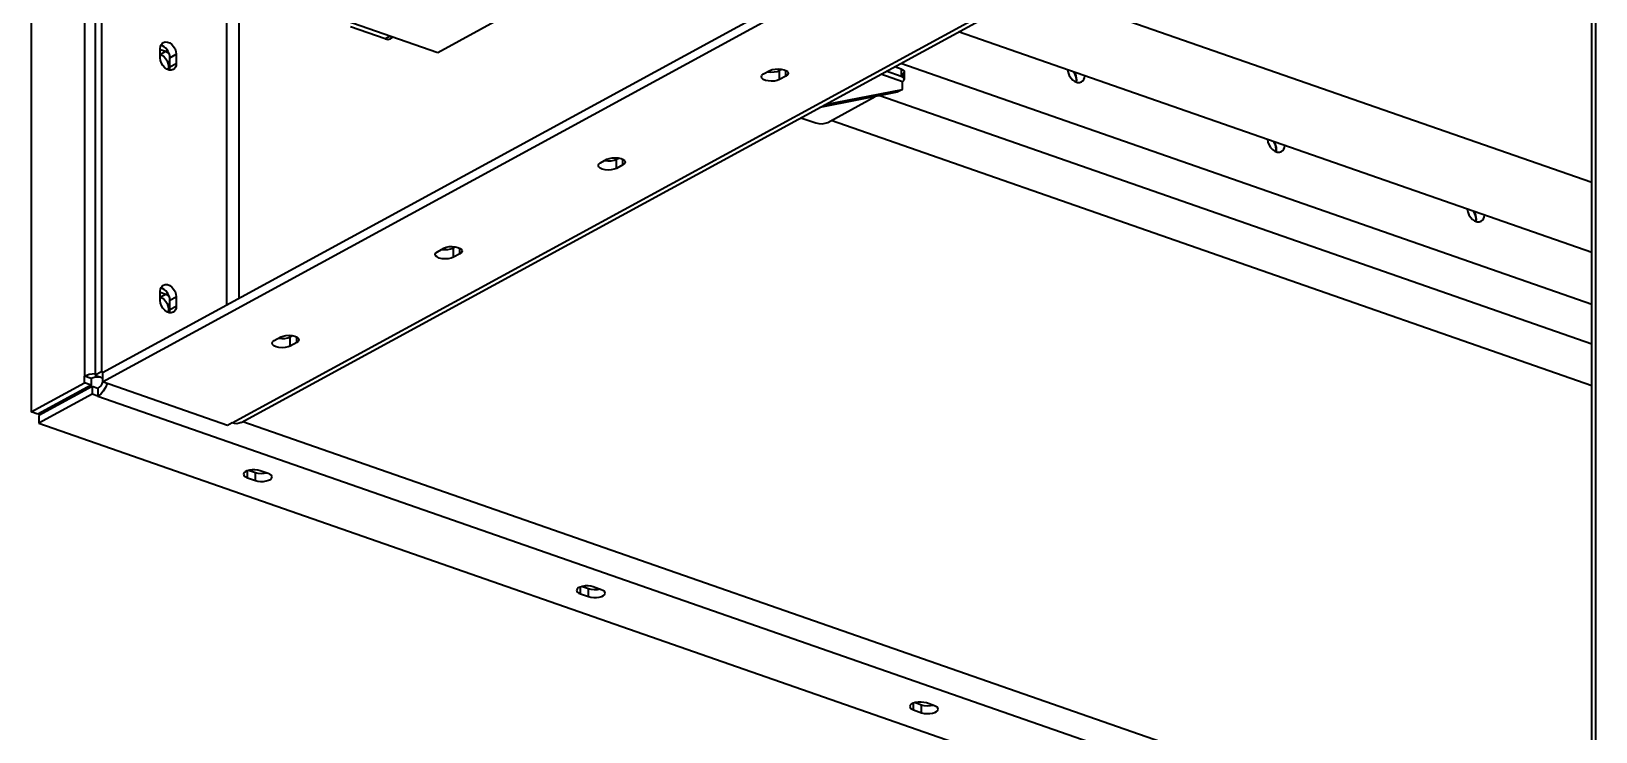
# Model space of a CAD drawing. Header units: millimetres. Extents: x 0 to 594, y 0 to 420.
# Drawn here: x 202.4 to 220.74, y 310.15 to 318.36 of the extents above; entities that cross this region are included whole.
import ezdxf

# ---------------------------------------------------------------- set-up
doc = ezdxf.new("R2010")
doc.units = ezdxf.units.MM

msp = doc.modelspace()

# ---------------------------------------------------------------- linework, layer by layer
at = {"color": 1, "lineweight": 35}
for p, q in [((220.741, 306.128), (220.741, 323.675)), ((220.697, 306.104), (220.697, 323.62)), ((202.404, 321.883), (202.404, 313.898)), ((203.028, 319.496), (203.028, 314.316)), ((203.108, 319.525), (207.168, 318.109)), ((203.153, 319.452), (203.153, 314.325)), ((203.237, 314.357), (212.624, 319.47)), ((203.228, 319.391), (203.228, 314.365)), ((203.237, 314.249), (212.624, 319.362)), ((204.696, 315.152), (204.696, 318.914)), ((204.759, 313.767), (214.029, 318.816)), ((204.837, 318.865), (204.837, 315.229)), ((204.864, 313.772), (214.135, 318.821)), ((214.46, 318.762), (220.697, 316.588)), ((207.168, 318.109), (207.918, 318.518)), ((206.551, 318.268), (206.145, 318.409)), ((220.697, 315.763), (213.272, 318.352)), ((203.916, 318.154), (203.918, 318.178)), ((203.916, 318.046), (203.916, 318.154)), ((203.918, 318.178), (203.925, 318.199)), ((203.942, 318.186), (203.922, 318.192)), ((203.925, 318.199), (203.937, 318.215)), ((203.937, 318.215), (203.952, 318.227)), ((203.962, 318.175), (203.942, 318.186)), ((203.952, 318.227), (203.974, 318.234)), ((203.98, 318.159), (203.962, 318.175)), ((203.974, 318.234), (204, 318.232)), ((203.996, 318.14), (203.98, 318.159)), ((204, 318.232), (204.026, 318.222)), ((204.026, 318.222), (204.05, 318.204)), ((204.05, 318.204), (204.072, 318.18)), ((204.072, 318.18), (204.089, 318.151)), ((204.089, 318.151), (204.099, 318.12)), ((206.615, 318.302), (206.551, 318.268)), ((206.551, 318.268), (206.582, 318.263)), ((206.582, 318.263), (206.609, 318.27)), ((206.647, 318.291), (206.609, 318.27)), ((206.609, 318.27), (206.623, 318.281)), ((206.623, 318.281), (206.634, 318.296)), ((203.981, 318.119), (203.916, 318.141)), ((203.916, 318.086), (203.919, 318.085)), ((203.919, 318.015), (203.916, 318.046)), ((203.981, 318.119), (203.919, 318.085)), ((203.919, 318.085), (203.941, 318.074)), ((203.93, 317.984), (203.919, 318.015)), ((203.946, 317.955), (203.93, 317.984)), ((203.941, 318.074), (203.962, 318.057)), ((203.962, 318.057), (203.981, 318.035)), ((204.001, 318.109), (203.981, 318.119)), ((203.981, 318.035), (203.996, 318.011)), ((204.01, 318.119), (203.996, 318.14)), ((203.996, 318.011), (204.006, 317.984)), ((204.02, 318.096), (204.001, 318.109)), ((204.006, 317.984), (204.012, 317.956)), ((204.02, 318.096), (204.01, 318.119)), ((204.026, 318.072), (204.02, 318.096)), ((204.028, 318.048), (204.026, 318.072)), ((204.028, 318.048), (204.103, 318.089)), ((204.028, 317.94), (204.028, 318.048)), ((204.028, 317.94), (204.103, 317.981)), ((204.099, 318.12), (204.103, 318.089)), ((204.103, 317.981), (204.101, 317.957)), ((204.103, 318.089), (204.103, 317.981)), ((212.596, 317.983), (220.697, 315.159)), ((203.968, 317.931), (203.946, 317.955)), ((203.993, 317.913), (203.968, 317.931)), ((204.019, 317.903), (203.993, 317.913)), ((204.012, 317.93), (204.006, 317.907)), ((204.012, 317.956), (204.012, 317.93)), ((204.044, 317.901), (204.019, 317.903)), ((204.021, 317.902), (204.026, 317.92)), ((204.026, 317.92), (204.028, 317.94)), ((204.067, 317.908), (204.044, 317.901)), ((204.082, 317.92), (204.067, 317.908)), ((204.093, 317.937), (204.082, 317.92)), ((204.101, 317.957), (204.093, 317.937)), ((210.961, 317.824), (210.968, 317.842)), ((210.966, 317.808), (210.961, 317.824)), ((210.983, 317.794), (210.966, 317.808)), ((210.968, 317.842), (210.987, 317.857)), ((211.009, 317.782), (210.983, 317.794)), ((210.987, 317.857), (211.062, 317.898)), ((211.041, 317.775), (211.009, 317.782)), ((211.036, 317.884), (211.073, 317.88)), ((211.062, 317.898), (211.089, 317.909)), ((211.073, 317.88), (211.111, 317.882)), ((211.089, 317.909), (211.123, 317.915)), ((211.111, 317.882), (211.146, 317.888)), ((211.123, 317.915), (211.159, 317.917)), ((211.146, 317.888), (211.175, 317.9)), ((211.175, 317.792), (211.147, 317.781)), ((211.159, 317.917), (211.195, 317.914)), ((211.175, 317.9), (211.2, 317.914)), ((211.175, 317.792), (211.175, 317.9)), ((211.249, 317.832), (211.175, 317.792)), ((211.195, 317.914), (211.228, 317.907)), ((211.228, 317.907), (211.254, 317.895)), ((211.249, 317.832), (211.249, 317.898)), ((211.269, 317.848), (211.249, 317.832)), ((211.254, 317.895), (211.27, 317.881)), ((211.276, 317.865), (211.269, 317.848)), ((211.27, 317.881), (211.276, 317.865)), ((212.614, 317.766), (212.36, 317.855)), ((212.599, 317.828), (212.423, 317.889)), ((212.524, 317.944), (212.599, 317.918)), ((212.599, 317.918), (212.626, 317.902)), ((212.599, 317.918), (212.599, 317.828)), ((212.626, 317.812), (212.599, 317.828)), ((212.631, 317.869), (212.614, 317.856)), ((212.614, 317.856), (212.614, 317.821)), ((212.626, 317.902), (212.634, 317.893)), ((212.634, 317.803), (212.626, 317.812)), ((212.636, 317.884), (212.631, 317.869)), ((212.631, 317.779), (212.636, 317.794)), ((212.634, 317.893), (212.636, 317.884)), ((212.636, 317.794), (212.634, 317.803)), ((212.636, 317.884), (212.636, 317.794)), ((214.551, 317.906), (214.557, 317.873)), ((214.557, 317.873), (214.569, 317.841)), ((214.569, 317.841), (214.588, 317.811)), ((214.588, 317.811), (214.611, 317.786)), ((214.611, 317.786), (214.637, 317.768)), ((214.626, 317.88), (214.638, 317.858)), ((214.641, 317.851), (214.626, 317.88)), ((214.638, 317.858), (214.647, 317.835)), ((214.651, 317.82), (214.641, 317.851)), ((214.647, 317.835), (214.652, 317.812)), ((214.654, 317.79), (214.651, 317.82)), ((214.651, 317.762), (214.654, 317.79)), ((214.654, 317.789), (214.651, 317.762)), ((214.652, 317.812), (214.654, 317.789)), ((214.73, 317.776), (214.742, 317.792)), ((214.742, 317.792), (214.75, 317.812)), ((214.75, 317.812), (214.754, 317.835)), ((211.077, 317.772), (211.041, 317.775)), ((211.114, 317.774), (211.077, 317.772)), ((211.147, 317.781), (211.114, 317.774)), ((212.552, 317.642), (211.646, 317.466)), ((211.709, 317.5), (212.614, 317.676)), ((212.349, 317.603), (220.697, 314.693)), ((212.614, 317.676), (212.552, 317.642)), ((212.614, 317.766), (212.631, 317.779)), ((212.614, 317.676), (212.614, 317.766)), ((214.637, 317.768), (214.665, 317.758)), ((214.665, 317.758), (214.691, 317.757)), ((214.691, 317.757), (214.715, 317.764)), ((214.715, 317.764), (214.73, 317.776)), ((211.74, 317.29), (212.295, 317.592)), ((211.423, 317.344), (211.599, 317.283)), ((211.599, 317.283), (211.634, 317.275)), ((211.634, 317.275), (211.673, 317.274)), ((211.673, 317.274), (211.71, 317.279)), ((211.71, 317.279), (211.74, 317.29)), ((220.697, 314.202), (211.778, 317.311)), ((216.894, 317.089), (216.899, 317.056)), ((216.899, 317.056), (216.912, 317.024)), ((216.968, 317.063), (216.98, 317.041)), ((216.983, 317.034), (216.968, 317.063)), ((209.15, 316.857), (209.178, 316.867)), ((209.178, 316.867), (209.211, 316.874)), ((209.211, 316.874), (209.248, 316.876)), ((209.248, 316.876), (209.284, 316.873)), ((209.263, 316.858), (209.289, 316.872)), ((209.284, 316.873), (209.316, 316.866)), ((209.316, 316.866), (209.342, 316.854)), ((216.912, 317.024), (216.93, 316.994)), ((216.93, 316.994), (216.954, 316.97)), ((216.954, 316.97), (216.98, 316.951)), ((216.98, 317.041), (216.989, 317.018)), ((216.98, 316.951), (217.007, 316.941)), ((216.993, 317.004), (216.983, 317.034)), ((216.989, 317.018), (216.995, 316.995)), ((216.997, 316.973), (216.993, 317.004)), ((216.994, 316.945), (216.997, 316.973)), ((216.997, 316.972), (216.994, 316.945)), ((216.995, 316.995), (216.997, 316.972)), ((217.007, 316.941), (217.034, 316.94)), ((217.034, 316.94), (217.057, 316.948)), ((217.057, 316.948), (217.073, 316.959)), ((217.073, 316.959), (217.085, 316.976)), ((217.085, 316.976), (217.093, 316.995)), ((217.093, 316.995), (217.096, 317.018)), ((209.049, 316.783), (209.056, 316.8)), ((209.055, 316.767), (209.049, 316.783)), ((209.071, 316.753), (209.055, 316.767)), ((209.056, 316.8), (209.076, 316.816)), ((209.097, 316.741), (209.071, 316.753)), ((209.076, 316.816), (209.15, 316.857)), ((209.13, 316.734), (209.097, 316.741)), ((209.125, 316.842), (209.162, 316.839)), ((209.166, 316.731), (209.13, 316.734)), ((209.162, 316.839), (209.2, 316.84)), ((209.202, 316.733), (209.166, 316.731)), ((209.2, 316.84), (209.235, 316.847)), ((209.236, 316.74), (209.202, 316.733)), ((209.235, 316.847), (209.263, 316.858)), ((209.263, 316.75), (209.236, 316.74)), ((209.263, 316.75), (209.263, 316.858)), ((209.338, 316.791), (209.263, 316.75)), ((209.338, 316.791), (209.338, 316.857)), ((209.357, 316.807), (209.338, 316.791)), ((209.342, 316.854), (209.359, 316.84)), ((209.364, 316.824), (209.357, 316.807)), ((209.359, 316.84), (209.364, 316.824)), ((219.236, 316.272), (219.242, 316.24)), ((219.242, 316.24), (219.254, 316.207)), ((219.254, 316.207), (219.273, 316.178)), ((219.273, 316.178), (219.296, 316.153)), ((219.296, 316.153), (219.322, 316.135)), ((219.311, 316.246), (219.323, 316.225)), ((219.326, 316.218), (219.311, 316.246)), ((219.322, 316.135), (219.35, 316.125)), ((219.323, 316.225), (219.332, 316.202)), ((219.336, 316.187), (219.326, 316.218)), ((219.332, 316.202), (219.337, 316.178)), ((219.339, 316.157), (219.336, 316.187)), ((219.336, 316.129), (219.339, 316.157)), ((219.339, 316.155), (219.336, 316.129)), ((219.337, 316.178), (219.339, 316.155)), ((219.4, 316.131), (219.415, 316.143)), ((219.415, 316.143), (219.427, 316.159)), ((219.427, 316.159), (219.435, 316.179)), ((219.435, 316.179), (219.439, 316.202)), ((219.35, 316.125), (219.376, 316.124)), ((219.376, 316.124), (219.4, 316.131)), ((207.144, 315.759), (207.164, 315.774)), ((207.164, 315.774), (207.239, 315.815)), ((207.213, 315.801), (207.25, 315.798)), ((207.239, 315.815), (207.266, 315.826)), ((207.25, 315.798), (207.288, 315.799)), ((207.266, 315.826), (207.3, 315.833)), ((207.288, 315.799), (207.323, 315.806)), ((207.3, 315.833), (207.336, 315.835)), ((207.323, 315.806), (207.351, 315.817)), ((207.336, 315.835), (207.372, 315.832)), ((207.351, 315.817), (207.377, 315.831)), ((207.351, 315.709), (207.351, 315.817)), ((207.372, 315.832), (207.405, 315.824)), ((207.405, 315.824), (207.431, 315.813)), ((207.426, 315.75), (207.426, 315.815)), ((207.446, 315.765), (207.426, 315.75)), ((207.431, 315.813), (207.447, 315.799)), ((207.453, 315.783), (207.446, 315.765)), ((207.447, 315.799), (207.453, 315.783)), ((207.138, 315.742), (207.144, 315.759)), ((207.143, 315.726), (207.138, 315.742)), ((207.16, 315.712), (207.143, 315.726)), ((207.185, 315.7), (207.16, 315.712)), ((207.218, 315.692), (207.185, 315.7)), ((207.254, 315.69), (207.218, 315.692)), ((207.291, 315.692), (207.254, 315.69)), ((207.324, 315.698), (207.291, 315.692)), ((207.351, 315.709), (207.324, 315.698)), ((207.426, 315.75), (207.351, 315.709)), ((203.916, 315.31), (203.918, 315.334)), ((203.916, 315.202), (203.916, 315.31)), ((203.981, 315.274), (203.916, 315.297)), ((203.916, 315.241), (203.919, 315.24)), ((203.918, 315.334), (203.925, 315.354)), ((203.981, 315.274), (203.919, 315.24)), ((203.919, 315.24), (203.941, 315.229)), ((203.942, 315.342), (203.922, 315.348)), ((203.925, 315.354), (203.937, 315.371)), ((203.937, 315.371), (203.952, 315.383)), ((203.941, 315.229), (203.962, 315.213)), ((203.962, 315.33), (203.942, 315.342)), ((203.952, 315.383), (203.974, 315.39)), ((203.98, 315.315), (203.962, 315.33)), ((203.974, 315.39), (204, 315.388)), ((203.996, 315.296), (203.98, 315.315)), ((204.001, 315.265), (203.981, 315.274)), ((204.01, 315.275), (203.996, 315.296)), ((204, 315.388), (204.026, 315.378)), ((204.02, 315.251), (204.001, 315.265)), ((204.02, 315.251), (204.01, 315.275)), ((204.026, 315.228), (204.02, 315.251)), ((204.026, 315.378), (204.05, 315.36)), ((204.028, 315.204), (204.026, 315.228)), ((204.028, 315.204), (204.103, 315.245)), ((204.05, 315.36), (204.072, 315.336)), ((204.072, 315.336), (204.089, 315.307)), ((204.089, 315.307), (204.099, 315.276)), ((204.099, 315.276), (204.103, 315.245)), ((204.103, 315.245), (204.103, 315.137)), ((203.919, 315.171), (203.916, 315.202)), ((203.93, 315.14), (203.919, 315.171)), ((203.946, 315.111), (203.93, 315.14)), ((203.968, 315.087), (203.946, 315.111)), ((203.962, 315.213), (203.981, 315.191)), ((203.993, 315.069), (203.968, 315.087)), ((203.981, 315.191), (203.996, 315.166)), ((204.019, 315.059), (203.993, 315.069)), ((203.996, 315.166), (204.006, 315.139)), ((204.006, 315.139), (204.012, 315.112)), ((204.012, 315.086), (204.006, 315.063)), ((204.012, 315.112), (204.012, 315.086)), ((204.044, 315.057), (204.019, 315.059)), ((204.021, 315.058), (204.026, 315.076)), ((204.026, 315.076), (204.028, 315.096)), ((204.028, 315.096), (204.028, 315.204)), ((204.028, 315.096), (204.103, 315.137)), ((204.067, 315.064), (204.044, 315.057)), ((204.082, 315.076), (204.067, 315.064)), ((204.093, 315.093), (204.082, 315.076)), ((204.101, 315.113), (204.093, 315.093)), ((204.103, 315.137), (204.101, 315.113)), ((205.226, 314.701), (205.233, 314.718)), ((205.232, 314.685), (205.226, 314.701)), ((205.248, 314.67), (205.232, 314.685)), ((205.233, 314.718), (205.252, 314.733)), ((205.274, 314.659), (205.248, 314.67)), ((205.252, 314.733), (205.327, 314.774)), ((205.302, 314.76), (205.339, 314.756)), ((205.327, 314.774), (205.355, 314.785)), ((205.339, 314.756), (205.377, 314.758)), ((205.355, 314.785), (205.388, 314.792)), ((205.377, 314.758), (205.412, 314.765)), ((205.388, 314.792), (205.425, 314.794)), ((205.412, 314.765), (205.44, 314.776)), ((205.44, 314.668), (205.413, 314.657)), ((205.425, 314.794), (205.461, 314.791)), ((205.44, 314.776), (205.466, 314.79)), ((205.44, 314.668), (205.44, 314.776)), ((205.515, 314.709), (205.44, 314.668)), ((205.461, 314.791), (205.493, 314.783)), ((205.493, 314.783), (205.519, 314.772)), ((205.515, 314.709), (205.515, 314.774)), ((205.534, 314.724), (205.515, 314.709)), ((205.519, 314.772), (205.535, 314.757)), ((205.541, 314.741), (205.534, 314.724)), ((205.535, 314.757), (205.541, 314.741)), ((205.306, 314.651), (205.274, 314.659)), ((205.343, 314.648), (205.306, 314.651)), ((205.379, 314.65), (205.343, 314.648)), ((205.413, 314.657), (205.379, 314.65)), ((203.028, 314.316), (203.054, 314.327)), ((203.028, 314.238), (203.028, 314.316)), ((203.107, 314.289), (203.028, 314.316)), ((203.054, 314.327), (203.084, 314.337)), ((203.084, 314.337), (203.153, 314.347)), ((203.156, 314.303), (203.129, 314.297)), ((203.228, 314.365), (203.153, 314.325)), ((203.153, 314.325), (203.237, 314.295)), ((203.186, 314.305), (203.156, 314.303)), ((203.216, 314.303), (203.186, 314.305)), ((203.243, 314.36), (203.228, 314.365)), ((203.237, 314.357), (203.237, 314.249)), ((202.404, 313.898), (203.028, 314.238)), ((203.107, 314.211), (202.482, 313.871)), ((203.118, 314.195), (202.493, 313.854)), ((203.107, 314.211), (203.028, 314.238)), ((203.129, 314.297), (203.107, 314.289)), ((203.107, 314.289), (203.107, 314.211)), ((203.185, 314.171), (203.118, 314.195)), ((203.118, 314.195), (203.118, 314.105)), ((203.201, 314.184), (203.185, 314.171)), ((203.185, 314.171), (203.185, 314.081)), ((203.217, 314.201), (203.201, 314.184)), ((203.23, 314.224), (203.217, 314.201)), ((203.247, 314.139), (203.217, 314.105)), ((203.24, 314.249), (203.23, 314.224)), ((204.705, 313.738), (203.237, 314.249)), ((203.273, 314.182), (203.247, 314.139)), ((203.293, 314.23), (203.273, 314.182)), ((203.118, 314.105), (202.493, 313.764)), ((203.185, 314.081), (203.118, 314.105)), ((203.217, 314.105), (203.185, 314.081)), ((203.185, 314.081), (220.697, 307.976)), ((202.482, 313.871), (202.404, 313.898)), ((202.493, 313.854), (202.493, 313.764)), ((202.493, 313.764), (220.697, 307.418)), ((204.759, 313.767), (204.705, 313.738)), ((204.787, 313.76), (204.759, 313.767)), ((204.814, 313.758), (204.787, 313.76)), ((204.84, 313.762), (204.814, 313.758)), ((204.864, 313.772), (204.84, 313.762)), ((220.697, 308.268), (204.882, 313.781)), ((204.932, 313.204), (204.91, 313.193)), ((204.96, 313.212), (204.932, 313.204)), ((204.937, 313.124), (204.937, 313.206)), ((205.031, 313.182), (204.95, 313.21)), ((204.992, 313.217), (204.96, 313.212)), ((205.025, 313.217), (204.992, 313.217)), ((205.058, 313.214), (205.025, 313.217)), ((205.087, 313.206), (205.058, 313.214)), ((205.181, 313.173), (205.087, 313.206)), ((204.897, 313.18), (204.892, 313.165)), ((204.892, 313.165), (204.895, 313.154)), ((204.895, 313.154), (204.904, 313.143)), ((204.91, 313.193), (204.897, 313.18)), ((204.904, 313.143), (204.918, 313.133)), ((204.918, 313.133), (204.937, 313.124)), ((204.937, 313.124), (205.031, 313.092)), ((205.062, 313.174), (205.031, 313.182)), ((205.031, 313.092), (205.031, 313.182)), ((205.031, 313.092), (205.06, 313.084)), ((205.06, 313.084), (205.092, 313.081)), ((205.098, 313.17), (205.062, 313.174)), ((205.092, 313.081), (205.126, 313.081)), ((205.134, 313.172), (205.098, 313.17)), ((205.126, 313.081), (205.158, 313.086)), ((205.168, 313.178), (205.134, 313.172)), ((205.158, 313.086), (205.186, 313.094)), ((205.199, 313.165), (205.181, 313.173)), ((205.186, 313.094), (205.207, 313.105)), ((205.214, 313.155), (205.199, 313.165)), ((205.207, 313.105), (205.221, 313.118)), ((205.223, 313.144), (205.214, 313.155)), ((205.221, 313.118), (205.226, 313.133)), ((205.226, 313.133), (205.223, 313.144)), ((208.801, 311.819), (208.796, 311.804)), ((208.796, 311.804), (208.799, 311.793)), ((208.799, 311.793), (208.808, 311.782)), ((208.815, 311.832), (208.801, 311.819)), ((208.808, 311.782), (208.822, 311.772)), ((208.836, 311.843), (208.815, 311.832)), ((208.822, 311.772), (208.841, 311.763)), ((208.864, 311.851), (208.836, 311.843)), ((208.841, 311.763), (208.841, 311.845)), ((208.841, 311.763), (208.935, 311.731)), ((208.935, 311.821), (208.854, 311.849)), ((208.896, 311.856), (208.864, 311.851)), ((208.93, 311.856), (208.896, 311.856)), ((208.962, 311.853), (208.93, 311.856)), ((208.967, 311.813), (208.935, 311.821)), ((208.935, 311.731), (208.935, 311.821)), ((208.991, 311.845), (208.962, 311.853)), ((209.002, 311.809), (208.967, 311.813)), ((209.085, 311.812), (208.991, 311.845)), ((209.038, 311.811), (209.002, 311.809)), ((209.072, 311.817), (209.038, 311.811)), ((209.062, 311.724), (209.09, 311.733)), ((209.104, 311.804), (209.085, 311.812)), ((209.09, 311.733), (209.112, 311.744)), ((209.118, 311.794), (209.104, 311.804)), ((209.112, 311.744), (209.125, 311.757)), ((209.127, 311.783), (209.118, 311.794)), ((209.125, 311.757), (209.13, 311.772)), ((209.13, 311.772), (209.127, 311.783)), ((208.935, 311.731), (208.964, 311.723)), ((208.964, 311.723), (208.996, 311.72)), ((208.996, 311.72), (209.03, 311.72)), ((209.03, 311.72), (209.062, 311.724)), ((212.705, 310.458), (212.701, 310.443)), ((212.719, 310.471), (212.705, 310.458)), ((212.741, 310.482), (212.719, 310.471)), ((212.769, 310.49), (212.741, 310.482)), ((212.746, 310.402), (212.746, 310.484)), ((212.839, 310.46), (212.758, 310.488)), ((212.801, 310.495), (212.769, 310.49)), ((212.834, 310.495), (212.801, 310.495)), ((212.867, 310.491), (212.834, 310.495)), ((212.871, 310.452), (212.839, 310.46)), ((212.839, 310.37), (212.839, 310.46)), ((212.896, 310.484), (212.867, 310.491)), ((212.906, 310.448), (212.871, 310.452)), ((212.989, 310.451), (212.896, 310.484)), ((212.943, 310.45), (212.906, 310.448)), ((212.976, 310.456), (212.943, 310.45)), ((213.008, 310.443), (212.989, 310.451)), ((212.701, 310.443), (212.704, 310.432)), ((212.704, 310.432), (212.712, 310.421)), ((212.712, 310.421), (212.727, 310.411)), ((212.727, 310.411), (212.746, 310.402)), ((212.746, 310.402), (212.839, 310.37)), ((212.839, 310.37), (212.868, 310.362)), ((212.868, 310.362), (212.901, 310.359)), ((212.901, 310.359), (212.934, 310.359)), ((212.934, 310.359), (212.966, 310.363)), ((212.966, 310.363), (212.994, 310.371)), ((212.994, 310.371), (213.016, 310.383)), ((213.022, 310.433), (213.008, 310.443)), ((213.016, 310.383), (213.03, 310.396)), ((213.031, 310.422), (213.022, 310.433)), ((213.03, 310.396), (213.034, 310.41)), ((213.034, 310.41), (213.031, 310.422))]:
    msp.add_line(p, q, dxfattribs=at)

doc.saveas('drawing.dxf')
